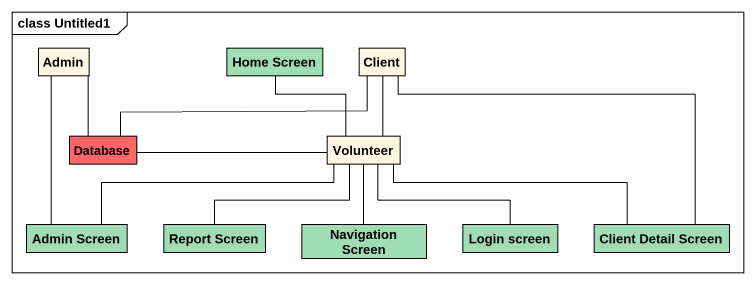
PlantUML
@startuml
mainframe class Untitled1
hide circle
hide empty members
class Admin
class "Home Screen" as Home_Screen #A0DCB4
class Client
class "Database" as Database_ #FF6666
class Volunteer
class "Admin Screen" as Admin_Screen #A0DCB4
class "Report Screen" as Report_Screen #A0DCB4
class "Navigation Screen" as Navigation_Screen #A0DCB4
class "Login screen" as Login_screen #A0DCB4
class "Client Detail Screen" as Client_Detail_Screen #A0DCB4
Admin -- Database_
Admin -- Admin_Screen
Home_Screen -- Volunteer
Client -left- Database_
Client -- Volunteer
Client -- Client_Detail_Screen
Volunteer -left- Database_
Volunteer -left- Admin_Screen
Volunteer -left- Report_Screen
Volunteer -- Navigation_Screen
Volunteer -- Login_screen
Volunteer -right- Client_Detail_Screen
@enduml
